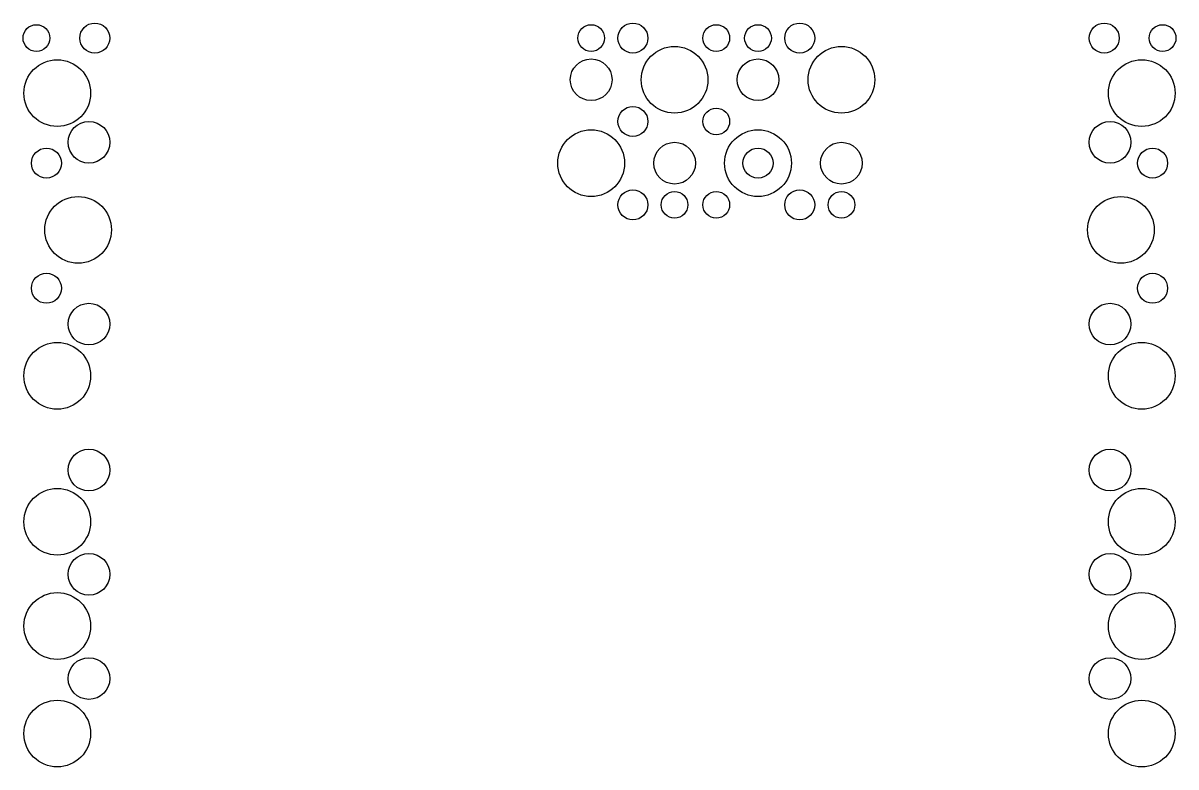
# Model space of a CAD drawing. Extents: x -691 to 691, y -444 to 448.
import ezdxf

# ---------------------------------------------------------------- set-up
doc = ezdxf.new("R2010")
doc.units = 0

msp = doc.modelspace()

# ---------------------------------------------------------------- linework, layer by layer
for centre, radius in [((-675, 430), 16), ((-605, 430), 18), ((-10, 430), 16), ((40, 430), 18), ((140, 430), 16), ((190, 430), 16), ((240, 430), 18), ((605, 430), 18), ((675, 430), 16), ((90, 380), 40), ((290, 380), 40), ((-650, 364), 40), ((-10, 380), 25), ((190, 380), 25), ((650, 364), 40), ((40, 330), 18), ((140, 330), 16), ((-612, 305), 25), ((-10, 280), 40), ((190, 280), 40), ((612, 305), 25), ((90, 280), 25), ((290, 280), 25), ((-663, 280), 18), ((190, 280), 18), ((663, 280), 18), ((-625, 200), 40), ((40, 230), 18), ((90, 230), 16), ((140, 230), 16), ((240, 230), 18), ((290, 230), 16), ((625, 200), 40), ((-663, 130), 18), ((663, 130), 18), ((-612, 87), 25), ((612, 87), 25), ((-650, 25), 40), ((650, 25), 40), ((-612, -88), 25), ((612, -88), 25), ((-650, -150), 40), ((650, -150), 40), ((-612, -213), 25), ((612, -213), 25), ((-650, -275), 40), ((650, -275), 40), ((-612, -338), 25), ((612, -338), 25), ((-650, -404), 40), ((650, -404), 40)]:
    msp.add_circle(centre, radius)

doc.saveas('drawing.dxf')
